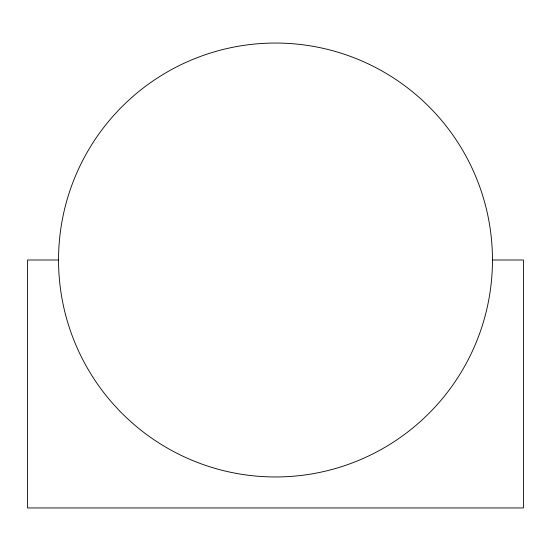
<?xml version="1.0" encoding="UTF-8"?>
<svg xmlns="http://www.w3.org/2000/svg" width="551" height="551" viewBox="0 0 551 551"><rect width="100%" height="100%" fill="white"/><g stroke="black" fill="none" stroke-linecap="round" stroke-linejoin="round"><path stroke-width="0.83" d="M58.544 260.003L27.55 260.003L27.55 507.953L523.45 507.953L523.45 260.003L492.456 260.003A216.956 216.956 0 0 0 167.022 72.112A216.956 216.956 0 0 0 167.022 447.894A216.956 216.956 0 0 0 492.456 260.003"/></g></svg>
